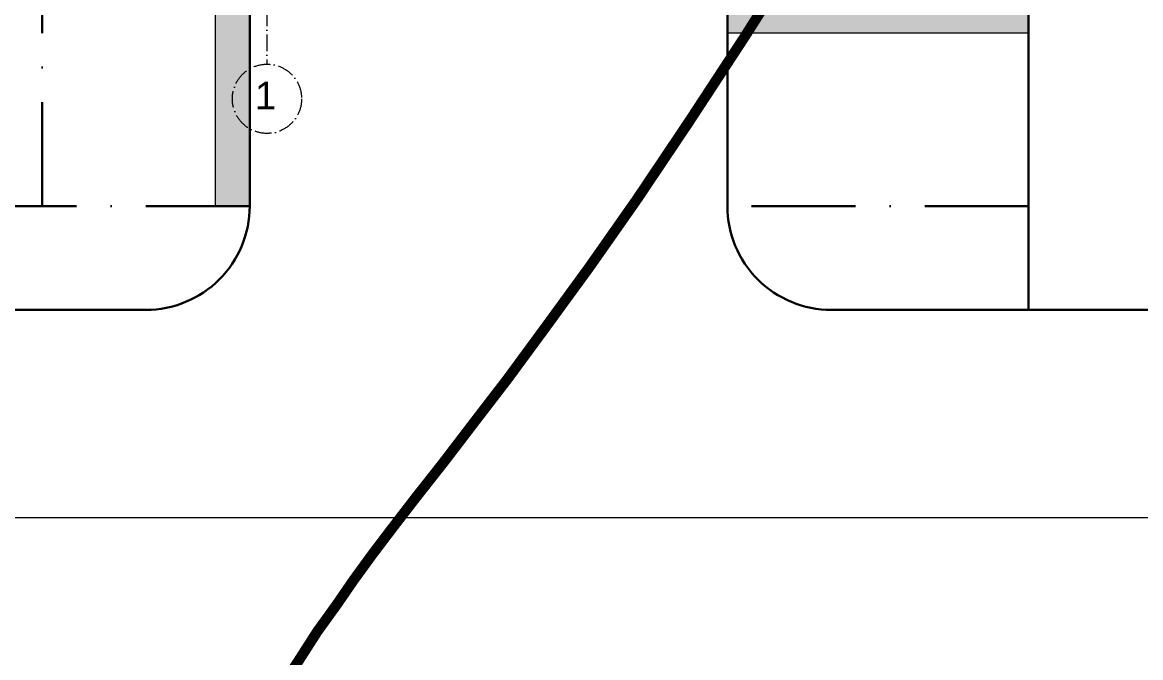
# Model space of a CAD drawing. Header units: millimetres. Extents: x 1353783 to 6492029790, y -7276956 to -512500.
# Drawn here: x 9978106 to 9981336, y -2823107 to -2821271 of the extents above; entities that cross this region are included whole.
import ezdxf

# ---------------------------------------------------------------- set-up
doc = ezdxf.new("R2010")
doc.units = ezdxf.units.MM
for name, pattern in [('482 Границы районов', [5, 3, -1, 0, -1]), ('ACAD_ISO10W100', [18, 12, -3, 0, -3]), ('CONTI', [0]), ('осевая', [50.8, 31.75, -6.35, 6.35, -6.35])]:
    doc.linetypes.add(name, pattern=pattern)
doc.layers.get('0').update_dxf_attribs({"lineweight": 5})
doc.layers.get('Defpoints').update_dxf_attribs({"color": 255})
doc.layers.add('GOR_BUNKNOWN', color=212, linetype='CONTI')
doc.layers.add('РЕЛЬЕФ', color=7, linetype='CONTI')
for name, color, linetype, lineweight in [('ГП-Граница учасика ИЖС', 3, 'Continuous', 5), ('ГП-Тратуар', 3, 'Continuous', 5), ('оси', 231, 'осевая', 9)]:
    doc.layers.add(name, color=color, linetype=linetype, lineweight=lineweight)
doc.styles.add('GOST Common', font='', dxfattribs={"height": 3})
doc.styles.get('GOST Common').set_extended_font_data('GOST Common')

# ---------------------------------------------------------------- blocks, each defined once
blk = doc.blocks.new('амвамвам')
at = {"lineweight": 30, "ltscale": 100, "true_color": 0x939598}
h = blk.add_hatch(color=252, dxfattribs=at)
h.dxf.hatch_style = 1
h.paths.add_polyline_path([(9861280, -3510392), (9861280, -3510892), (9856930, -3510892), (9856930, -3510392)], flags=17)
h.paths.add_polyline_path([(9864080, -3510392), (9864080, -3510892), (9875530, -3510892), (9875530, -3495992), (9850030, -3495992), (9849530, -3495992), (9849530, -3513392), (9850030, -3513392), (9850030, -3496492), (9875030, -3496492), (9875030, -3510392)])
at = {"color": 251, "lineweight": 15, "ltscale": 100, "true_color": 0x636466}
for points in [[(9864080, -3510392), (9864080, -3510892), (9875530, -3510892), (9875530, -3495992), (9850030, -3495992), (9849530, -3495992), (9849530, -3513392), (9850030, -3513392), (9850030, -3496492), (9875030, -3496492), (9875030, -3510392)], [(9861280, -3510392), (9861280, -3510892), (9856930, -3510892), (9856930, -3510392)]]:
    blk.add_lwpolyline(points, close=True, dxfattribs=at)
blk = doc.blocks.new('ТИП-3')
at = {"layer": 'оси', "color": 251, "linetype": 'ACAD_ISO10W100', "lineweight": 13, "ltscale": 20, "true_color": 0x636466}
blk.add_line((10363214, -2868431), (10363214, -2883281), dxfattribs=at)
blk.add_circle((10363214, -2883781), 500, dxfattribs=at)
at = {"layer": 'оси', "color": 251, "linetype": 'ACAD_ISO10W100', "lineweight": 13, "ltscale": 20, "true_color": 0x636466, "insert": (10363194, -2883535), "char_height": 400, "width": 158.4, "attachment_point": 2, "line_spacing_factor": 1.016949, "style": 'GOST Common'}
blk.add_mtext('{\\fArial|b0|i0|c204|p34;1}', dxfattribs=at)
blk = doc.blocks.new('оо')
at = {"layer": 'GOR_BUNKNOWN', "color": 9, "true_color": 0xc7c8ca, "const_width": 0.15}
blk.add_lwpolyline([(222834.523, -3431683.312), (222834.983, -3431682.942), (222835.383, -3431682.612), (222835.763, -3431682.332), (222836.113, -3431682.062), (222836.483, -3431681.792), (222836.883, -3431681.512), (222837.333, -3431681.202), (222837.853, -3431680.852), (222838.443, -3431680.442), (222839.123, -3431679.972), (222839.883, -3431679.422), (222840.733, -3431678.802), (222841.683, -3431678.082), (222842.733, -3431677.252), (222843.883, -3431676.322), (222845.153, -3431675.262), (222846.533, -3431674.072), (222848.033, -3431672.742), (222849.623, -3431671.292), (222851.293, -3431669.762), (222853.023, -3431668.152)], dxfattribs=at)

msp = doc.modelspace()

# ---------------------------------------------------------------- linework, layer by layer
at = {"layer": 'Defpoints', "lineweight": 0, "ltscale": 100}
msp.add_lwpolyline([(9958662, -2822701.4), (9997962.4, -2822701.4)], dxfattribs=at)
at = {"layer": 'ГП-Граница учасика ИЖС', "color": 94, "linetype": '482 Границы районов', "lineweight": 30, "ltscale": 100}
for points in [[(9977562.4, -2821801.7), (9978162.4, -2821801.7), (9978162.4, -2816901.7), (9971962.4, -2816901.7), (9971962.4, -2821801.7), (9974752.4, -2821801.7)], [(9978762.4, -2821801.7), (9978162.4, -2821801.7), (9978162.4, -2816901.7), (9984362.4, -2816901.7), (9984362.4, -2821801.7), (9981572.4, -2821801.7)], [(9981012.4, -2821801.7), (9980142.4, -2821801.7)]]:
    msp.add_lwpolyline(points, dxfattribs=at)
at = {"layer": 'ГП-Граница учасика ИЖС', "color": 251, "lineweight": 30, "ltscale": 100}
for points in [[(9978762.4, -2821201.7), (9978762.4, -2821801.7, -0.414214), (9978462.4, -2822101.7), (9977862.4, -2822101.7, -0.414214), (9977562.4, -2821801.7), (9977562.4, -2821201.7)], [(9988582.4, -2821201.6), (9988582.4, -2821801.7, -0.414214), (9988282.4, -2822101.7), (9980442.4, -2822101.7, -0.414214), (9980142.4, -2821801.7), (9980142.4, -2821201.6)]]:
    msp.add_lwpolyline(points, format="xyb", dxfattribs=at)
msp.add_lwpolyline([(9981012.4, -2822101.7), (9981012.4, -2821201.6), (9980142.4, -2821201.6)], dxfattribs=at)

# ---------------------------------------------------------------- block references
at = {"color": 1, "lineweight": 30, "xscale": 0.1999999999999998, "yscale": 0.1999999999999998, "zscale": 0.1999999999999998, "rotation": 359.9999889757423}
msp.add_blockref('амвамвам', (8008756.4, -2119122.9), dxfattribs=at)
at = {"layer": 'ГП-Тратуар', "color": 3, "lineweight": 30, "xscale": 0.1999999999999998, "yscale": 0.1999999999999998, "zscale": 0.1999999999999998, "rotation": 359.9999889757423}
msp.add_blockref('ТИП-3', (7906169.6, -2244735.1), dxfattribs=at)
at = {"layer": 'РЕЛЬЕФ', "color": 240, "lineweight": 30, "true_color": 0xed1f24, "xscale": 200.0000000000001, "yscale": 200.0000000000001, "zscale": 200.0000000000001, "rotation": 17.80578495452471}
msp.add_blockref('оо', (-242329121, 637008728.1), dxfattribs=at)

doc.saveas('drawing.dxf')
